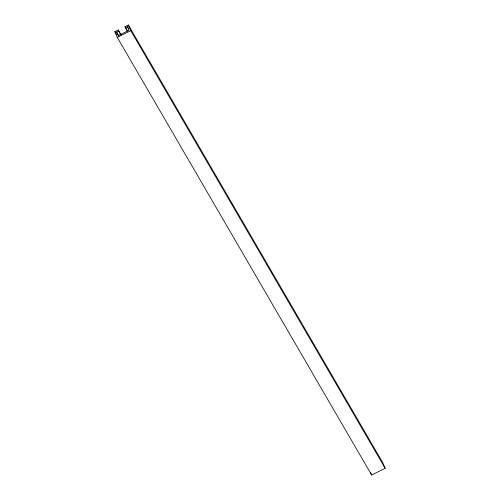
<?xml version="1.0" encoding="UTF-8"?>
<svg xmlns="http://www.w3.org/2000/svg" width="500" height="500" viewBox="0 0 500 500"><rect width="100%" height="100%" fill="white"/><g stroke="black" fill="none" stroke-linecap="round" stroke-linejoin="round"><path stroke-width="0.75" d="M127.381 31.075L124.981 26.662L128.363 25L382.744 462.656L385.156 468.344L371.637 475L117.256 37.344L114.844 31.656L118.225 29.987L120.969 34.719M125.419 27.7L127.45 26.7L128.981 30.319L118.169 35.644L116.631 32.025L118.663 31.025L121.019 35.075M117.256 37.344L130.775 30.688L385.156 468.344M127.45 26.7L128.625 28.725M124.981 26.662L127.338 30.719M116.631 32.025L118.987 36.075M114.844 31.656L116.412 34.356M370.431 472.156L371.637 475M128.363 25L130.775 30.688M118.225 29.987L118.663 31.025"/></g></svg>
